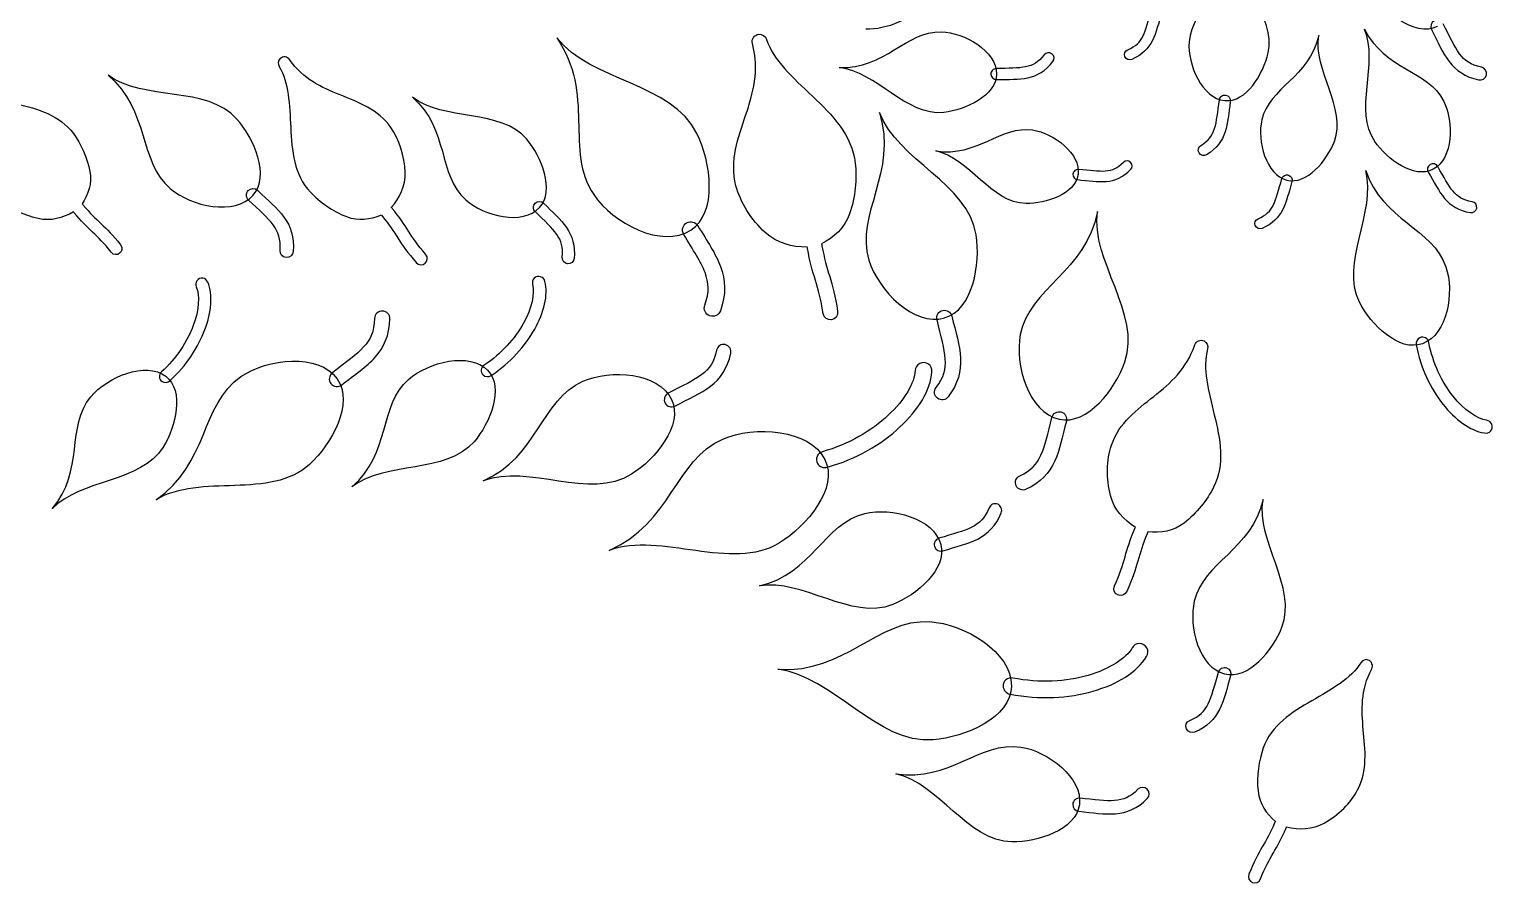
# Model space of a CAD drawing. Extents: x 5.1 to 86.3, y 5.1 to 86.3.
# Drawn here: x 32.32 to 44.87, y 44.77 to 52.12 of the extents above; entities that cross this region are included whole.
import ezdxf

# ---------------------------------------------------------------- set-up
doc = ezdxf.new("R2010")
doc.units = 0
doc.layers.add('View004', color=7, linetype='CONTINUOUS')

msp = doc.modelspace()

# ---------------------------------------------------------------- linework, layer by layer
at = {"layer": 'View004', "color": 1}
for p, q in [((38.578044, 52.077127), (38.578019, 52.077116)), ((34.474287, 51.868661), (34.474324, 51.868678)), ((40.569893, 51.733684), (40.569893, 51.733684)), ((40.61828, 51.735791), (40.61828, 51.735791)), ((42.576524, 51.50824), (42.576524, 51.50824)), ((42.583722, 51.555652), (42.583722, 51.555652)), ((41.273595, 50.877775), (41.273595, 50.877775)), ((41.317778, 50.874223), (41.317778, 50.874223)), ((43.122833, 50.869975), (43.122833, 50.869975)), ((44.337761, 50.959957), (44.337761, 50.959957)), ((44.36238, 50.918803), (44.36238, 50.918803)), ((34.2002, 50.737189), (34.2002, 50.737189)), ((43.109337, 50.826489), (43.109337, 50.826489)), ((34.241548, 50.696634), (34.241548, 50.696634)), ((36.661774, 50.628789), (36.661774, 50.628789)), ((36.697803, 50.59174), (36.697803, 50.59174)), ((37.960259, 50.459867), (37.960259, 50.459867)), ((37.996348, 50.39744), (37.996348, 50.39744)), ((40.157019, 49.708713), (40.157019, 49.708713)), ((40.171608, 49.644103), (40.171608, 49.644103)), ((44.249873, 49.474421), (44.249853, 49.474414)), ((42.398248, 49.446499), (42.398242, 49.446519)), ((44.271745, 49.422776), (44.271745, 49.422776)), ((33.460402, 49.099931), (33.460418, 49.099919)), ((33.491753, 49.143365), (33.491753, 49.143365)), ((34.961652, 49.122408), (34.961652, 49.122408)), ((36.214844, 49.155656), (36.214858, 49.155641)), ((36.253402, 49.19477), (36.253402, 49.19477)), ((34.909305, 49.080653), (34.909305, 49.080653)), ((37.775715, 48.913871), (37.775715, 48.913871)), ((37.831331, 48.943622), (37.831331, 48.943622)), ((41.1723, 48.837759), (41.1723, 48.837759)), ((41.155176, 48.775077), (41.155176, 48.775077)), ((39.082054, 48.396719), (39.082066, 48.396696)), ((39.145753, 48.430008), (39.145753, 48.430008)), ((40.085895, 47.683082), (40.085895, 47.683082)), ((40.140409, 47.700479), (40.140409, 47.700479)), ((43.807405, 46.709963), (43.807459, 46.709947)), ((42.574662, 46.590813), (42.574662, 46.590813)), ((42.590977, 46.643278), (42.590977, 46.643278)), ((40.674473, 46.485716), (40.674472, 46.48569)), ((40.746341, 46.486519), (40.746341, 46.486519)), ((41.271768, 45.473214), (41.271768, 45.473214)), ((41.328793, 45.468463), (41.328793, 45.468463))]:
    msp.add_line(p, q, dxfattribs=at)
for points in [[(42.665101, 52.842407), (42.636298, 52.45472), (42.293686, 52.311728), (42.270434, 52.013027)], [(42.948174, 51.917668), (43.018527, 52.232262), (42.660386, 52.52609), (42.665101, 52.842407)], [(39.944325, 52.368056), (39.921413, 52.199236), (39.667672, 52.118397), (39.497314, 52.120252)], [(44.398946, 52.142553), (44.201423, 52.051393), (43.940265, 52.269178), (43.825372, 52.453909)], [(41.874928, 52.063774), (41.901888, 52.117544), (41.92023, 52.19222), (41.948662, 52.288453)], [(42.034587, 52.263367), (42.006952, 52.169877), (41.98992, 52.091792), (41.955682, 52.023592)], [(39.268979, 51.790959), (39.661395, 51.778005), (39.841992, 52.106601), (40.14445, 52.097685)], [(40.14445, 52.097685), (40.343105, 52.091832), (40.620499, 51.934519), (40.61828, 51.735791)], [(43.863348, 51.156966), (43.679084, 51.421477), (43.899257, 51.82906), (43.775088, 52.120026)], [(43.775088, 52.120026), (43.948581, 51.77213), (44.319827, 51.769556), (44.454479, 51.501915)], [(44.372455, 52.192571), (44.345311, 52.17819), (44.334896, 52.144573), (44.349157, 52.117365)], [(44.349157, 52.117365), (44.404423, 52.009517), (44.443193, 51.918047), (44.500706, 51.842613)], [(44.59011, 51.910276), (44.544807, 51.969758), (44.505221, 52.056761), (44.448351, 52.167776)], [(38.048061, 51.227279), (37.835118, 51.662729), (37.138601, 51.671253), (36.846977, 52.047063)], [(36.846977, 52.047063), (37.177368, 51.564831), (36.909448, 51.075085), (37.162759, 50.702544)], [(38.46624, 51.381018), (38.529883, 51.573136), (38.585712, 51.764012), (38.524707, 51.998322)], [(38.524707, 51.998322), (38.514987, 52.035303), (38.540112, 52.072391), (38.578044, 52.077127)], [(38.578019, 52.077116), (38.608107, 52.080764), (38.636584, 52.062539), (38.645856, 52.033667)], [(38.645856, 52.033667), (38.703768, 51.855352), (38.87071, 51.705646), (39.039297, 51.546192)], [(41.743709, 51.944478), (41.815546, 51.974906), (41.847984, 52.01), (41.874928, 52.063774)], [(41.955682, 52.023592), (41.92151, 51.955376), (41.866708, 51.899), (41.778892, 51.861803)], [(42.270434, 52.013027), (42.255158, 51.816841), (42.380651, 51.5271), (42.576524, 51.50824)], [(43.382125, 52.06641), (43.299981, 51.706544), (42.958013, 51.621002), (42.893728, 51.343887)], [(43.516434, 51.158033), (43.627196, 51.443373), (43.332738, 51.770123), (43.382125, 52.06641)], [(34.474324, 51.868678), (34.45537, 51.851176), (34.451456, 51.822676), (34.46506, 51.800734)], [(34.554793, 51.859754), (34.536188, 51.88646), (34.498287, 51.890633), (34.474287, 51.868661)], [(34.987157, 51.55706), (34.827521, 51.621805), (34.673003, 51.690936), (34.554793, 51.859754)], [(41.026254, 51.900914), (40.9755, 51.835259), (40.930618, 51.811395), (40.868007, 51.798242)], [(41.093301, 51.909381), (41.072448, 51.925558), (41.04243, 51.921766), (41.026254, 51.900914)], [(41.101768, 51.842334), (41.117944, 51.863187), (41.114153, 51.893205), (41.093301, 51.909381)], [(41.719963, 51.885549), (41.710247, 51.908379), (41.720879, 51.934762), (41.743709, 51.944478)], [(41.778892, 51.861803), (41.756062, 51.852088), (41.729679, 51.862719), (41.719963, 51.885549)], [(42.576524, 51.50824), (42.759992, 51.490575), (42.90795, 51.737793), (42.948174, 51.917668)], [(44.777849, 51.794732), (44.683094, 51.815377), (44.635395, 51.850784), (44.59011, 51.910276)], [(34.103201, 51.349964), (33.844808, 51.641188), (33.30394, 51.498074), (32.997474, 51.726232)], [(32.997474, 51.726232), (33.356817, 51.424047), (33.25474, 50.987444), (33.530853, 50.753581)], [(34.46506, 51.800734), (34.548683, 51.664817), (34.553607, 51.474014), (34.563941, 51.276767)], [(40.167, 51.406817), (39.843493, 51.370152), (39.587125, 51.761526), (39.268979, 51.790959)], [(40.61828, 51.735791), (40.616201, 51.549649), (40.351969, 51.427779), (40.167, 51.406817)], [(40.582973, 51.768368), (40.574119, 51.75904), (40.569404, 51.746536), (40.569893, 51.733684)], [(40.569893, 51.733684), (40.571039, 51.707424), (40.593197, 51.687029), (40.619463, 51.68806)], [(40.616927, 51.783239), (40.604068, 51.783057), (40.591826, 51.777696), (40.582973, 51.768368)], [(40.868007, 51.798242), (40.805397, 51.78507), (40.723615, 51.786425), (40.616927, 51.783239)], [(40.887472, 51.704294), (40.966895, 51.720971), (41.039726, 51.762077), (41.101768, 51.842334)], [(44.500706, 51.842613), (44.558143, 51.767142), (44.638058, 51.710882), (44.753889, 51.685645)], [(44.753889, 51.685645), (44.784012, 51.679028), (44.813796, 51.698085), (44.820413, 51.728208)], [(44.820413, 51.728208), (44.827029, 51.758332), (44.807973, 51.788116), (44.777849, 51.794732)], [(40.619463, 51.68806), (40.723114, 51.691169), (40.808048, 51.687544), (40.887472, 51.704294)], [(32.211856, 51.481265), (32.394448, 51.436865), (32.584612, 51.384444), (32.700066, 51.225383)], [(35.423737, 51.278171), (35.313999, 51.433765), (35.146794, 51.492313), (34.987157, 51.55706)], [(36.588167, 51.177465), (36.363807, 51.442704), (35.878303, 51.326444), (35.609729, 51.536437)], [(35.609729, 51.536437), (35.923911, 51.259292), (35.823645, 50.87197), (36.065022, 50.657527)], [(39.039297, 51.546192), (39.207885, 51.386739), (39.37968, 51.214049), (39.406043, 50.972776)], [(42.488599, 51.269008), (42.508195, 51.329251), (42.515522, 51.409905), (42.529957, 51.514596)], [(42.529957, 51.514596), (42.531497, 51.527236), (42.538072, 51.53872), (42.548192, 51.546448)], [(42.548192, 51.546448), (42.558312, 51.554176), (42.571122, 51.557495), (42.583722, 51.555652)], [(42.623388, 51.502021), (42.609351, 51.400311), (42.603925, 51.316313), (42.579025, 51.239898)], [(42.583722, 51.555652), (42.609453, 51.551743), (42.627184, 51.52777), (42.623388, 51.502021)], [(44.454479, 51.501915), (44.542921, 51.32613), (44.536518, 51.010445), (44.36238, 50.918803)], [(34.241548, 50.696634), (34.388505, 50.863838), (34.250943, 51.183453), (34.103201, 51.349964)], [(38.383268, 50.778072), (38.327644, 50.994733), (38.402595, 51.188902), (38.46624, 51.381018)], [(39.614473, 51.404905), (39.772426, 50.891703), (39.403619, 50.535429), (39.523954, 50.139489)], [(40.443751, 50.35772), (40.376013, 50.797796), (39.767512, 50.995628), (39.614473, 51.404905)], [(42.893728, 51.343887), (42.851503, 51.161879), (42.928132, 50.872035), (43.109337, 50.826489)], [(32.700066, 51.225383), (32.763526, 51.137955), (32.819278, 51.019376), (32.841332, 50.899018)], [(34.563941, 51.276767), (34.574277, 51.07952), (34.591423, 50.872891), (34.733255, 50.722684)], [(35.545627, 50.89338), (35.540991, 51.032782), (35.49622, 51.175436), (35.423737, 51.278171)], [(37.996348, 50.39744), (38.228349, 50.549057), (38.169816, 50.978305), (38.048061, 51.227279)], [(40.098569, 51.076728), (40.4535, 51.02064), (40.654632, 51.298675), (40.92832, 51.256415)], [(40.92832, 51.256415), (41.108078, 51.228661), (41.34224, 51.054458), (41.317778, 50.874223)], [(42.370765, 51.124095), (42.440773, 51.167106), (42.46902, 51.208764), (42.488599, 51.269008)], [(42.579025, 51.239898), (42.554196, 51.163475), (42.506017, 51.09613), (42.420437, 51.043551)], [(36.697803, 50.59174), (36.832424, 50.737796), (36.71645, 51.025812), (36.588167, 51.177465)], [(42.355329, 51.058987), (42.341612, 51.081228), (42.348523, 51.110378), (42.370765, 51.124095)], [(43.109337, 50.826489), (43.279065, 50.783827), (43.453105, 50.994884), (43.516434, 51.158033)], [(44.36238, 50.918803), (44.199271, 50.832966), (43.968703, 51.005727), (43.863348, 51.156966)], [(39.406043, 50.972776), (39.420536, 50.840158), (39.407715, 50.678861), (39.357601, 50.536298)], [(40.870767, 50.626419), (40.572815, 50.629659), (40.384186, 51.014063), (40.098569, 51.076728)], [(41.706953, 50.978108), (41.653443, 50.924213), (41.609985, 50.907609), (41.551636, 50.902735)], [(41.768801, 50.978226), (41.75169, 50.995272), (41.723999, 50.99522), (41.706953, 50.978108)], [(41.768919, 50.916377), (41.785965, 50.933489), (41.785913, 50.961179), (41.768801, 50.978226)], [(42.420437, 51.043551), (42.398195, 51.029834), (42.369045, 51.036745), (42.355329, 51.058987)], [(44.37413, 50.964895), (44.361836, 50.968214), (44.348724, 50.966434), (44.337761, 50.959957)], [(32.841332, 50.899018), (32.859671, 50.798955), (32.828868, 50.702926), (32.774566, 50.621521)], [(35.427201, 50.591426), (35.499667, 50.674453), (35.549468, 50.777135), (35.545627, 50.89338)], [(41.317778, 50.874223), (41.294866, 50.705403), (41.041125, 50.624564), (40.870767, 50.626419)], [(41.273595, 50.877775), (41.27167, 50.853795), (41.289491, 50.83277), (41.313462, 50.83074)], [(41.289392, 50.907798), (41.280298, 50.900326), (41.274602, 50.889502), (41.273595, 50.877775)], [(41.321909, 50.917468), (41.31021, 50.918756), (41.298486, 50.915269), (41.289392, 50.907798)], [(41.551636, 50.902735), (41.493285, 50.897844), (41.419163, 50.908312), (41.321909, 50.917468)], [(41.558702, 50.815212), (41.632719, 50.821388), (41.703507, 50.850494), (41.768919, 50.916377)], [(43.066523, 50.839074), (43.069766, 50.850722), (43.07757, 50.860568), (43.088169, 50.866385)], [(43.088169, 50.866385), (43.098769, 50.872201), (43.111266, 50.873496), (43.122833, 50.869975)], [(43.122833, 50.869975), (43.146434, 50.862648), (43.159672, 50.837622), (43.152448, 50.813989)], [(43.732013, 49.779033), (43.561156, 50.115122), (43.881845, 50.551816), (43.784863, 50.908871)], [(43.784863, 50.908871), (43.929815, 50.477924), (44.359458, 50.415155), (44.47234, 50.08343)], [(44.337761, 50.959957), (44.315427, 50.946593), (44.308097, 50.91769), (44.321363, 50.895298)], [(44.321363, 50.895298), (44.372877, 50.806481), (44.409712, 50.730796), (44.4617, 50.669505)], [(44.40307, 50.942323), (44.396857, 50.953438), (44.386423, 50.961576), (44.37413, 50.964895)], [(44.534363, 50.730696), (44.49341, 50.779028), (44.456081, 50.850898), (44.40307, 50.942323)], [(33.530853, 50.753581), (33.712201, 50.599977), (34.084655, 50.518125), (34.241548, 50.696634)], [(34.184106, 50.695887), (34.183689, 50.71126), (34.189492, 50.726151), (34.2002, 50.737189)], [(34.2002, 50.737189), (34.222213, 50.759627), (34.258223, 50.760051), (34.280758, 50.738137)], [(34.280758, 50.738137), (34.370452, 50.652511), (34.448884, 50.587837), (34.506128, 50.509447)], [(34.733255, 50.722684), (34.811215, 50.640121), (34.922853, 50.559458), (35.042885, 50.513259)], [(38.63468, 50.376002), (38.51348, 50.486283), (38.41998, 50.634998), (38.383268, 50.778072)], [(41.313462, 50.83074), (41.407949, 50.821856), (41.484677, 50.808971), (41.558702, 50.815212)], [(42.992789, 50.614396), (43.019749, 50.668166), (43.038091, 50.742842), (43.066523, 50.839074)], [(43.152448, 50.813989), (43.124813, 50.720499), (43.107781, 50.642413), (43.073543, 50.574214)], [(44.698305, 50.641207), (44.617221, 50.654499), (44.575301, 50.682355), (44.534363, 50.730696)], [(32.397416, 50.495915), (32.267897, 50.524772), (32.142416, 50.591786), (32.059131, 50.677642)], [(32.774566, 50.621521), (32.778366, 50.618557), (32.781938, 50.615289), (32.78494, 50.61155)], [(32.78494, 50.61155), (32.896603, 50.47516), (32.974152, 50.437426), (33.104448, 50.271606)], [(34.202415, 50.655518), (34.191124, 50.66596), (34.184523, 50.680514), (34.184106, 50.695887)], [(34.413714, 50.441457), (34.368562, 50.503223), (34.294748, 50.567396), (34.202415, 50.655518)], [(35.433509, 50.584206), (35.431609, 50.58679), (35.429481, 50.589222), (35.427201, 50.591426)], [(36.065022, 50.657527), (36.223556, 50.516679), (36.554081, 50.435808), (36.697803, 50.59174)], [(36.646546, 50.592285), (36.646498, 50.606007), (36.651989, 50.619169), (36.661774, 50.628789)], [(36.662027, 50.555887), (36.652175, 50.56544), (36.646594, 50.578563), (36.646546, 50.592285)], [(36.661774, 50.628789), (36.681884, 50.648341), (36.714015, 50.64796), (36.733656, 50.627936)], [(36.733656, 50.627936), (36.811863, 50.549661), (36.880465, 50.490314), (36.929877, 50.419179)], [(37.162759, 50.702544), (37.32913, 50.457856), (37.748661, 50.235571), (37.996348, 50.39744)], [(42.86157, 50.495099), (42.933407, 50.525528), (42.965845, 50.560621), (42.992789, 50.614396)], [(44.4617, 50.669505), (44.513624, 50.60818), (44.583721, 50.564099), (44.682839, 50.547851)], [(44.73725, 50.586796), (44.741521, 50.612576), (44.724084, 50.636937), (44.698305, 50.641207)], [(32.700579, 50.553454), (32.610192, 50.50033), (32.50542, 50.47185), (32.397416, 50.495915)], [(32.706203, 50.54631), (32.704075, 50.548514), (32.702251, 50.550946), (32.700579, 50.553454)], [(33.024162, 50.208024), (32.901606, 50.364024), (32.826403, 50.399586), (32.706203, 50.54631)], [(34.506128, 50.509447), (34.563429, 50.431123), (34.595339, 50.336344), (34.586355, 50.215371)], [(35.042885, 50.513259), (35.142676, 50.474848), (35.247862, 50.487981), (35.342514, 50.528223)], [(35.342514, 50.528223), (35.344794, 50.523739), (35.347454, 50.5194), (35.350798, 50.515569)], [(35.350798, 50.515569), (35.469953, 50.373689), (35.493841, 50.286242), (35.639771, 50.119388)], [(35.721069, 50.189946), (35.583778, 50.346895), (35.561678, 50.431496), (35.433509, 50.584206)], [(36.846004, 50.360476), (36.807028, 50.416527), (36.742535, 50.47533), (36.662027, 50.555887)], [(37.960259, 50.459867), (37.994142, 50.47945), (38.037481, 50.46796), (38.057213, 50.434164)], [(39.357601, 50.536298), (39.315968, 50.417772), (39.224121, 50.333673), (39.116036, 50.279645)], [(41.483642, 50.556845), (41.384071, 50.039572), (40.900521, 49.900855), (40.822378, 49.502478)], [(41.719595, 49.267837), (41.863624, 49.680217), (41.427684, 50.131852), (41.483642, 50.556845)], [(42.837824, 50.43617), (42.828109, 50.459), (42.83874, 50.485384), (42.86157, 50.495099)], [(43.073543, 50.574214), (43.039371, 50.505998), (42.984569, 50.449622), (42.896753, 50.412425)], [(44.682839, 50.547851), (44.708619, 50.54358), (44.732979, 50.561017), (44.73725, 50.586796)], [(34.472369, 50.223642), (34.479718, 50.322604), (34.45888, 50.379707), (34.413714, 50.441457)], [(36.893734, 50.164936), (36.902377, 50.25306), (36.884993, 50.304439), (36.846004, 50.360476)], [(36.929877, 50.419179), (36.979341, 50.3481), (37.005807, 50.262879), (36.995243, 50.155153)], [(37.935704, 50.361155), (37.925638, 50.377442), (37.922569, 50.397102), (37.927191, 50.415682)], [(37.927191, 50.415682), (37.931813, 50.434263), (37.943735, 50.450193), (37.960259, 50.459867)], [(38.117861, 50.033963), (38.084275, 50.123102), (38.017108, 50.224679), (37.935704, 50.361155)], [(38.057213, 50.434164), (38.136282, 50.301561), (38.208823, 50.197844), (38.251376, 50.084735)], [(38.994991, 50.252), (38.865532, 50.250404), (38.735747, 50.284041), (38.63468, 50.376002)], [(40.171608, 49.644103), (40.416504, 49.713662), (40.482484, 50.1061), (40.443751, 50.35772)], [(42.896753, 50.412425), (42.873923, 50.402709), (42.84754, 50.41334), (42.837824, 50.43617)], [(33.104448, 50.271606), (33.149029, 50.217844), (33.066281, 50.152318), (33.024162, 50.208024)], [(34.525226, 50.162513), (34.49375, 50.164797), (34.470085, 50.192166), (34.472369, 50.223642)], [(34.586355, 50.215371), (34.584071, 50.183894), (34.556703, 50.160229), (34.525226, 50.162513)], [(38.996663, 50.240873), (38.995751, 50.244521), (38.995219, 50.248245), (38.994991, 50.252)], [(39.130383, 49.683382), (39.094526, 49.925723), (39.035674, 50.009921), (38.996663, 50.240873)], [(39.116036, 50.279645), (39.118316, 50.274173), (39.12014, 50.268481), (39.121052, 50.262599)], [(39.121052, 50.262599), (39.157236, 50.047956), (39.217277, 49.959994), (39.255416, 49.702382)], [(35.639771, 50.119388), (35.686625, 50.062882), (35.770415, 50.135599), (35.721069, 50.189946)], [(36.939597, 50.10929), (36.911566, 50.111992), (36.891033, 50.136905), (36.893734, 50.164936)], [(36.995243, 50.155153), (36.992541, 50.127122), (36.967628, 50.106589), (36.939597, 50.10929)], [(39.523954, 50.139489), (39.602985, 49.879435), (39.910154, 49.56984), (40.171608, 49.644103)], [(33.759552, 49.963829), (33.747742, 49.948086), (33.745731, 49.927403), (33.754333, 49.910158)], [(33.810547, 49.98509), (33.791014, 49.987765), (33.771363, 49.979572), (33.759552, 49.963829)], [(33.852521, 49.951095), (33.846255, 49.969314), (33.83008, 49.982414), (33.810547, 49.98509)], [(36.653011, 49.984332), (36.638582, 49.970225), (36.633311, 49.94958), (36.639334, 49.930761)], [(36.708009, 49.997906), (36.688634, 50.00367), (36.667439, 49.998439), (36.653011, 49.984332)], [(36.745231, 49.956897), (36.741728, 49.976339), (36.727385, 49.992142), (36.708009, 49.997906)], [(38.115653, 49.753126), (38.157441, 49.869394), (38.15147, 49.944838), (38.117861, 50.033963)], [(38.251376, 50.084735), (38.294019, 49.971684), (38.30072, 49.847354), (38.249638, 49.705225)], [(44.47234, 50.08343), (44.546484, 49.865555), (44.488227, 49.500892), (44.271745, 49.422776)], [(33.754333, 49.910158), (33.784019, 49.838597), (33.77837, 49.71346), (33.727906, 49.578007)], [(33.827931, 49.543942), (33.884395, 49.6955), (33.898189, 49.840999), (33.852521, 49.951095)], [(36.639334, 49.930761), (36.658231, 49.853604), (36.632949, 49.72768), (36.56064, 49.598306)], [(36.656677, 49.548152), (36.737582, 49.692908), (36.774301, 49.838194), (36.745231, 49.956897)], [(38.158695, 49.662183), (38.121696, 49.675411), (38.102426, 49.716127), (38.115653, 49.753126)], [(40.157019, 49.708713), (40.192086, 49.716626), (40.226953, 49.694706), (40.235022, 49.659675)], [(44.271745, 49.422776), (44.068973, 49.349608), (43.829701, 49.586869), (43.732013, 49.779033)], [(35.283018, 49.639105), (35.279774, 49.524422), (35.249059, 49.461212), (35.189816, 49.395533)], [(35.351033, 49.703161), (35.314563, 49.704254), (35.284111, 49.675576), (35.283018, 49.639105)], [(35.288064, 49.306416), (35.363222, 49.389723), (35.411123, 49.494955), (35.415089, 49.635146)], [(35.415089, 49.635146), (35.416183, 49.671616), (35.387504, 49.702068), (35.351033, 49.703161)], [(36.56064, 49.598306), (36.488331, 49.468932), (36.371267, 49.336256), (36.222688, 49.238655)], [(38.249638, 49.705225), (38.23641, 49.668227), (38.195694, 49.648956), (38.158695, 49.662183)], [(39.255416, 49.702382), (39.270289, 49.617432), (39.141426, 49.597852), (39.130383, 49.683382)], [(40.108508, 49.628856), (40.104132, 49.64589), (40.106813, 49.66397), (40.115944, 49.679002)], [(40.178835, 49.292133), (40.173742, 49.379485), (40.142599, 49.486922), (40.108508, 49.628856)], [(40.115944, 49.679002), (40.125076, 49.694033), (40.139885, 49.704745), (40.157019, 49.708713)], [(40.235022, 49.659675), (40.268124, 49.521776), (40.303395, 49.410993), (40.3098, 49.300169)], [(33.727906, 49.578007), (33.677441, 49.442555), (33.584329, 49.297265), (33.455624, 49.181099)], [(33.527388, 49.105777), (33.670026, 49.234569), (33.77148, 49.392376), (33.827931, 49.543942)], [(36.283637, 49.15111), (36.44831, 49.259329), (36.575782, 49.403385), (36.656677, 49.548152)], [(40.822378, 49.502478), (40.771049, 49.240826), (40.894507, 48.83118), (41.155176, 48.775077)], [(42.318419, 49.412915), (42.329385, 49.445952), (42.366975, 49.461737), (42.398248, 49.446499)], [(44.249853, 49.474414), (44.225745, 49.464023), (44.212268, 49.438112), (44.217602, 49.412407)], [(44.297983, 49.472444), (44.283091, 49.480418), (44.26537, 49.481146), (44.249873, 49.474421)], [(44.326298, 49.433499), (44.323305, 49.450124), (44.312875, 49.46447), (44.297983, 49.472444)], [(34.137565, 49.140913), (34.364285, 49.296136), (34.80231, 49.346251), (34.961652, 49.122408)], [(35.189816, 49.395533), (35.130587, 49.329834), (35.038111, 49.264754), (34.921505, 49.17432)], [(35.57555, 49.117167), (35.745184, 49.266228), (36.099179, 49.355235), (36.253402, 49.19477)], [(38.217177, 49.367464), (38.194609, 49.261777), (38.155374, 49.208459), (38.089288, 49.157721)], [(38.165102, 49.058405), (38.248937, 49.122759), (38.311263, 49.212073), (38.338851, 49.341267)], [(38.291112, 49.415202), (38.257513, 49.422436), (38.224411, 49.401063), (38.217177, 49.367464)], [(38.338851, 49.341267), (38.346085, 49.374866), (38.324712, 49.407968), (38.291112, 49.415202)], [(41.967092, 48.971264), (42.111087, 49.086132), (42.248505, 49.203936), (42.318419, 49.412915)], [(42.428376, 49.379677), (42.383931, 49.214933), (42.436835, 49.017823), (42.486151, 48.812465)], [(42.398242, 49.446519), (42.422988, 49.434329), (42.435657, 49.4063), (42.428376, 49.379677)], [(44.217602, 49.412407), (44.254585, 49.215692), (44.341036, 49.03898), (44.447066, 48.905216)], [(44.534136, 48.974032), (44.439386, 49.093588), (44.359627, 49.256025), (44.326298, 49.433499)], [(32.849911, 48.96779), (32.99126, 49.136688), (33.319242, 49.275109), (33.491753, 49.143365)], [(35.001841, 49.070042), (35.115116, 49.157917), (35.212964, 49.223028), (35.288064, 49.306416)], [(36.222688, 49.238655), (36.20872, 49.229625), (36.199683, 49.214929), (36.198154, 49.198755)], [(39.959753, 49.253637), (39.936128, 49.24184), (39.921295, 49.218231), (39.921262, 49.192374)], [(40.033706, 49.248525), (40.011876, 49.263464), (39.983377, 49.265434), (39.959753, 49.253637)], [(40.063655, 49.182531), (40.067077, 49.208154), (40.055535, 49.233586), (40.033706, 49.248525)], [(40.100147, 49.046448), (40.16857, 49.136992), (40.183952, 49.204787), (40.178835, 49.292133)], [(40.3098, 49.300169), (40.316301, 49.189372), (40.288199, 49.078506), (40.204557, 48.967823)], [(41.155176, 48.775077), (41.399336, 48.722526), (41.637246, 49.032052), (41.719595, 49.267837)], [(33.409177, 48.085329), (33.858166, 48.390394), (33.792372, 48.904587), (34.137565, 49.140913)], [(33.455624, 49.181099), (33.443502, 49.170319), (33.436976, 49.15481), (33.437907, 49.138993)], [(33.437907, 49.138993), (33.438838, 49.123176), (33.447124, 49.108788), (33.460402, 49.099931)], [(33.460418, 49.099919), (33.481015, 49.086103), (33.509, 49.088551), (33.527388, 49.105777)], [(33.491753, 49.143365), (33.653339, 49.019965), (33.578874, 48.710619), (33.470391, 48.536103)], [(34.961652, 49.122408), (35.110902, 48.912742), (34.914918, 48.561418), (34.725323, 48.387379)], [(34.895677, 49.130056), (34.893381, 49.112425), (34.898294, 49.094613), (34.909305, 49.080653)], [(34.921505, 49.17432), (34.907285, 49.163646), (34.897974, 49.147687), (34.895677, 49.130056)], [(35.08911, 48.194633), (35.425293, 48.48797), (35.317272, 48.89022), (35.57555, 49.117167)], [(36.253402, 49.19477), (36.397858, 49.044467), (36.274049, 48.74263), (36.136843, 48.582739)], [(36.198154, 49.198755), (36.196625, 49.182582), (36.202773, 49.166706), (36.214844, 49.155656)], [(36.214858, 49.155641), (36.233571, 49.138422), (36.262312, 49.136528), (36.283637, 49.15111)], [(36.216237, 48.247708), (36.684211, 48.453728), (36.710972, 48.941291), (37.071065, 49.101338)], [(37.071065, 49.101338), (37.307573, 49.20646), (37.721902, 49.178167), (37.831331, 48.943622)], [(38.089288, 49.157721), (38.023212, 49.106961), (37.926442, 49.062447), (37.802994, 48.998561)], [(39.921262, 49.192374), (39.913909, 49.088684), (39.831988, 48.941931), (39.6901, 48.80971)], [(39.789661, 48.708773), (39.948418, 48.856713), (40.052339, 49.023009), (40.063655, 49.182531)], [(32.518185, 48.006245), (32.798621, 48.338972), (32.634698, 48.710639), (32.849911, 48.96779)], [(34.909305, 49.080653), (34.93197, 49.052246), (34.973334, 49.047502), (35.001841, 49.070042)], [(37.771517, 48.961961), (37.766382, 48.94602), (37.767896, 48.928681), (37.775715, 48.913871)], [(37.802994, 48.998561), (37.788001, 48.991098), (37.776652, 48.977902), (37.771517, 48.961961)], [(37.859628, 48.888255), (37.979555, 48.950339), (38.081306, 48.993966), (38.165102, 49.058405)], [(40.113039, 48.954931), (40.084207, 48.976642), (40.078435, 49.017616), (40.100147, 49.046448)], [(40.204557, 48.967823), (40.182845, 48.938991), (40.141871, 48.933219), (40.113039, 48.954931)], [(41.604213, 48.552738), (41.669459, 48.745587), (41.823097, 48.856397), (41.967092, 48.971264)], [(44.821078, 48.766238), (44.739407, 48.77997), (44.628886, 48.854476), (44.534136, 48.974032)], [(37.831331, 48.943622), (37.933829, 48.723931), (37.692343, 48.431901), (37.487018, 48.303015)], [(37.775715, 48.913871), (37.791865, 48.883688), (37.829375, 48.872238), (37.859628, 48.888255)], [(41.123037, 48.830944), (41.137869, 48.839758), (41.155631, 48.842215), (41.1723, 48.837759)], [(41.1723, 48.837759), (41.206318, 48.828462), (41.226423, 48.793415), (41.217275, 48.759356)], [(44.447066, 48.905216), (44.553081, 48.771446), (44.677533, 48.678476), (44.803181, 48.657348)], [(38.270204, 48.604761), (38.541224, 48.722537), (39.017876, 48.691673), (39.145753, 48.430008)], [(39.6901, 48.80971), (39.548212, 48.677489), (39.349246, 48.559076), (39.125063, 48.496979)], [(39.165938, 48.36351), (39.414422, 48.432389), (39.630913, 48.560813), (39.789661, 48.708773)], [(40.999316, 48.466883), (41.03514, 48.54489), (41.05765, 48.652294), (41.093498, 48.790935)], [(41.093498, 48.790935), (41.097554, 48.807705), (41.108204, 48.82213), (41.123037, 48.830944)], [(41.217275, 48.759356), (41.18243, 48.624665), (41.161953, 48.512463), (41.116455, 48.41352)], [(42.486151, 48.812465), (42.535468, 48.607106), (42.580653, 48.39006), (42.480831, 48.192985)], [(44.866911, 48.73183), (44.859235, 48.75094), (44.841572, 48.7642), (44.821078, 48.766238)], [(44.857616, 48.675277), (44.871006, 48.690925), (44.874588, 48.712719), (44.866911, 48.73183)], [(36.136843, 48.582739), (35.896875, 48.303093), (35.376533, 48.41733), (35.08911, 48.194633)], [(37.294784, 47.650243), (37.831065, 47.881069), (37.857563, 48.425451), (38.270204, 48.604761)], [(44.803181, 48.657348), (44.823249, 48.652719), (44.844227, 48.659628), (44.857616, 48.675277)], [(33.470391, 48.536103), (33.280662, 48.230878), (32.762123, 48.263633), (32.518185, 48.006245)], [(39.078521, 48.457096), (39.07014, 48.437559), (39.071442, 48.41532), (39.082054, 48.396719)], [(39.125063, 48.496979), (39.104045, 48.491323), (39.086901, 48.476633), (39.078521, 48.457096)], [(40.817995, 48.290324), (40.918965, 48.337234), (40.963516, 48.388871), (40.999316, 48.466883)], [(41.596127, 48.121223), (41.558507, 48.26554), (41.561114, 48.425399), (41.604213, 48.552738)], [(34.725323, 48.387379), (34.39373, 48.082987), (33.788604, 48.311506), (33.409177, 48.085329)], [(37.487018, 48.303015), (37.127912, 48.077594), (36.606313, 48.392513), (36.216237, 48.247708)], [(39.145753, 48.430008), (39.265532, 48.184916), (38.990426, 47.85846), (38.755468, 47.714208)], [(39.082066, 48.396696), (39.098484, 48.36775), (39.133532, 48.353882), (39.165938, 48.36351)], [(41.116455, 48.41352), (41.071052, 48.314557), (40.995645, 48.231473), (40.872216, 48.174129)], [(40.787008, 48.205116), (40.772035, 48.237202), (40.785908, 48.275351), (40.817995, 48.290324)], [(40.872216, 48.174129), (40.84013, 48.159156), (40.801981, 48.17303), (40.787008, 48.205116)], [(41.809252, 47.847626), (41.709743, 47.910737), (41.627496, 48.00088), (41.596127, 48.121223)], [(42.480831, 48.192985), (42.425982, 48.084661), (42.336031, 47.968057), (42.227005, 47.884233)], [(42.904676, 48.086791), (42.805308, 47.652611), (42.392611, 47.549625), (42.31485, 47.215286)], [(43.066118, 46.990595), (43.199966, 47.334829), (42.844879, 47.729307), (42.904676, 48.086791)], [(38.584961, 47.345214), (39.036373, 47.452059), (39.140437, 47.882663), (39.488037, 47.966233)], [(39.488037, 47.966233), (39.716339, 48.021125), (40.081352, 47.927739), (40.140409, 47.700479)], [(40.554371, 48.015173), (40.516854, 47.92459), (40.473079, 47.883473), (40.405772, 47.849073)], [(40.457079, 47.747994), (40.542462, 47.791623), (40.612758, 47.861058), (40.65862, 47.971788)], [(40.628188, 48.045605), (40.5994, 48.057585), (40.566352, 48.04396), (40.554371, 48.015173)], [(40.65862, 47.971788), (40.670601, 48.000576), (40.656976, 48.033625), (40.628188, 48.045605)], [(40.405772, 47.849073), (40.338471, 47.814653), (40.244811, 47.790852), (40.124163, 47.754156)], [(41.629935, 47.346782), (41.723017, 47.549388), (41.719979, 47.642835), (41.804996, 47.838324)], [(41.804996, 47.838324), (41.806136, 47.841592), (41.80758, 47.844632), (41.809252, 47.847626)], [(42.227005, 47.884233), (42.136365, 47.814541), (42.024538, 47.796057), (41.915275, 47.808568)], [(38.755468, 47.714208), (38.344536, 47.461913), (37.742032, 47.81259), (37.294784, 47.650243)], [(40.090059, 47.726679), (40.082856, 47.7133), (40.081355, 47.697582), (40.085895, 47.683082)], [(40.124163, 47.754156), (40.109558, 47.749964), (40.097263, 47.740057), (40.090059, 47.726679)], [(40.15655, 47.646427), (40.27376, 47.682094), (40.371718, 47.704283), (40.457079, 47.747994)], [(41.910639, 47.793079), (41.831574, 47.611429), (41.833644, 47.514523), (41.734716, 47.299137)], [(41.915275, 47.808568), (41.914287, 47.803248), (41.912843, 47.798011), (41.910639, 47.793079)], [(40.140409, 47.700479), (40.195726, 47.487612), (39.932242, 47.266779), (39.727853, 47.185556)], [(40.085895, 47.683082), (40.095341, 47.653497), (40.126924, 47.637112), (40.15655, 47.646427)], [(39.727853, 47.185556), (39.370382, 47.043496), (38.956804, 47.410254), (38.584961, 47.345214)], [(41.734716, 47.299137), (41.703845, 47.226975), (41.595854, 47.276071), (41.629935, 47.346782)], [(42.31485, 47.215286), (42.263774, 46.995693), (42.35604, 46.645896), (42.574662, 46.590813)], [(38.742987, 46.630366), (39.325641, 46.593061), (39.595994, 47.066308), (40.045088, 47.039121)], [(40.045088, 47.039121), (40.340053, 47.02127), (40.750947, 46.777723), (40.746341, 46.486519)], [(42.574662, 46.590813), (42.779437, 46.539219), (42.98959, 46.793774), (43.066118, 46.990595)], [(41.84523, 46.851762), (41.818824, 46.851953), (41.794902, 46.837631), (41.783153, 46.814598)], [(41.908834, 46.813687), (41.896146, 46.836898), (41.871635, 46.85157), (41.84523, 46.851762)], [(41.783153, 46.814598), (41.729603, 46.725502), (41.590065, 46.631817), (41.40366, 46.578265)], [(41.44666, 46.443166), (41.655226, 46.503085), (41.823232, 46.604219), (41.90562, 46.741286)], [(41.90562, 46.741286), (41.920283, 46.762575), (41.921522, 46.790476), (41.908834, 46.813687)], [(43.807459, 46.709947), (43.78323, 46.718816), (43.75609, 46.709282), (43.742783, 46.687162)], [(43.836239, 46.634275), (43.851507, 46.663026), (43.837911, 46.698647), (43.807405, 46.709963)], [(40.074019, 46.025352), (39.593369, 45.986706), (39.215241, 46.572373), (38.742987, 46.630366)], [(41.40366, 46.578265), (41.217256, 46.524713), (40.98623, 46.509339), (40.758251, 46.555594)], [(42.433883, 46.334969), (42.466451, 46.399832), (42.488635, 46.489929), (42.523009, 46.606029)], [(42.523009, 46.606029), (42.52693, 46.620081), (42.536354, 46.631957), (42.549147, 46.638969)], [(42.626675, 46.575701), (42.593264, 46.462909), (42.572658, 46.368697), (42.531298, 46.286427)], [(42.549147, 46.638969), (42.561941, 46.64598), (42.577022, 46.647534), (42.590977, 46.643278)], [(42.590977, 46.643278), (42.61945, 46.63442), (42.635407, 46.604212), (42.626675, 46.575701)], [(43.742783, 46.687162), (43.66005, 46.550699), (43.492551, 46.45919), (43.32179, 46.359924)], [(43.764389, 46.111398), (43.74909, 46.282985), (43.740031, 46.452019), (43.836239, 46.634275)], [(40.746341, 46.486519), (40.742026, 46.213758), (40.348838, 46.047445), (40.074019, 46.025352)], [(40.698687, 46.541137), (40.682362, 46.52752), (40.673443, 46.507106), (40.674473, 46.485716)], [(40.674472, 46.48569), (40.675988, 46.452447), (40.700944, 46.4242), (40.734194, 46.418094)], [(40.758251, 46.555594), (40.736952, 46.560079), (40.715013, 46.554754), (40.698687, 46.541137)], [(40.734194, 46.418094), (40.986909, 46.366872), (41.238093, 46.383226), (41.44666, 46.443166)], [(42.275464, 46.191108), (42.362168, 46.227776), (42.401334, 46.2701), (42.433883, 46.334969)], [(43.32179, 46.359924), (43.151028, 46.260658), (42.975031, 46.15105), (42.906168, 45.956274)], [(42.531298, 46.286427), (42.490018, 46.204137), (42.423851, 46.136148), (42.317862, 46.091324)], [(42.246771, 46.120017), (42.235063, 46.147572), (42.247909, 46.1794), (42.275464, 46.191108)], [(42.317862, 46.091324), (42.290307, 46.079616), (42.258479, 46.092463), (42.246771, 46.120017)], [(43.715642, 45.595642), (43.803954, 45.764322), (43.779687, 45.939811), (43.764389, 46.111398)], [(39.755616, 45.734446), (40.213603, 45.660713), (40.474294, 46.018888), (40.827452, 45.963309)], [(40.827452, 45.963309), (41.059406, 45.926808), (41.361046, 45.701045), (41.328793, 45.468463)], [(42.906168, 45.956274), (42.868312, 45.849215), (42.847534, 45.713062), (42.861244, 45.585179)], [(40.750798, 45.150233), (40.366171, 45.155531), (40.124098, 45.652481), (39.755616, 45.734446)], [(41.831585, 45.601118), (41.762304, 45.531742), (41.70614, 45.510469), (41.630797, 45.504396)], [(41.911428, 45.601038), (41.889402, 45.623108), (41.853655, 45.623144), (41.831585, 45.601118)], [(41.911349, 45.521194), (41.933419, 45.54322), (41.933455, 45.578968), (41.911428, 45.601038)], [(42.861244, 45.585179), (42.872637, 45.478859), (42.932357, 45.391277), (43.011383, 45.325448)], [(43.428974, 45.31149), (43.550889, 45.379244), (43.657342, 45.484248), (43.715642, 45.595642)], [(41.328793, 45.468463), (41.298582, 45.250611), (40.970714, 45.147202), (40.750798, 45.150233)], [(41.271768, 45.473214), (41.269193, 45.442265), (41.29212, 45.415056), (41.323057, 45.412344)], [(41.292273, 45.511912), (41.280505, 45.502301), (41.273112, 45.488349), (41.271768, 45.473214)], [(41.334287, 45.524275), (41.319189, 45.525981), (41.304041, 45.521524), (41.292273, 45.511912)], [(41.630797, 45.504396), (41.555451, 45.4983), (41.459803, 45.512091), (41.334287, 45.524275)], [(41.639592, 45.391382), (41.735166, 45.399078), (41.826658, 45.436388), (41.911349, 45.521194)], [(41.323057, 45.412344), (41.445002, 45.400523), (41.544006, 45.383602), (41.639592, 45.391382)], [(43.011383, 45.325448), (43.008419, 45.321344), (43.005835, 45.316997), (43.003935, 45.3123)], [(43.003935, 45.3123), (42.932122, 45.141505), (42.865235, 45.080321), (42.783432, 44.874302)], [(42.883328, 44.834197), (42.960265, 45.028007), (43.025437, 45.086302), (43.102767, 45.270062)], [(43.102767, 45.270062), (43.104211, 45.27295), (43.105351, 45.275914), (43.106263, 45.278962)], [(43.106263, 45.278962), (43.213218, 45.252407), (43.327311, 45.254991), (43.428974, 45.31149)], [(42.783432, 44.874302), (42.754559, 44.806814), (42.857509, 44.765477), (42.883328, 44.834197)]]:
    msp.add_open_spline(points, degree=3, dxfattribs=at)

doc.saveas('drawing.dxf')
